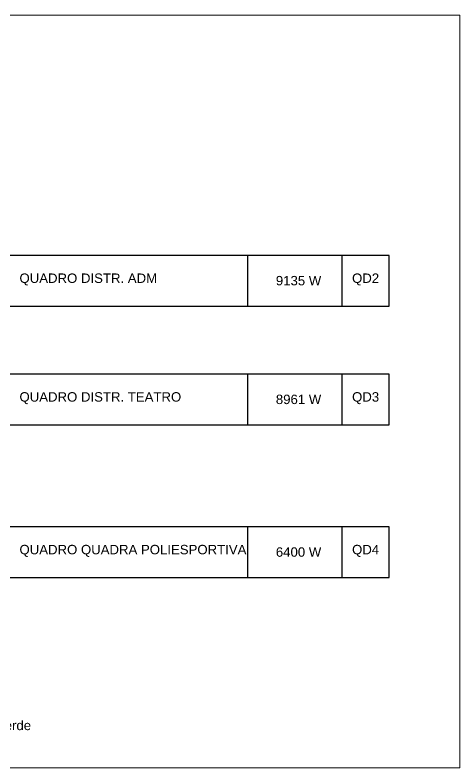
# Model space of a CAD drawing. Header units: millimetres. Extents: x -395 to 1008, y 9 to 692.
# Drawn here: x 111.96 to 116.96, y 41.09 to 49.55 of the extents above; entities that cross this region are included whole.
import ezdxf

# ---------------------------------------------------------------- set-up
doc = ezdxf.new("R2010")
doc.units = ezdxf.units.MM
doc.header["$LTSCALE"] = 0.1
doc.header["$MEASUREMENT"] = 0
for name, color, linetype, lineweight in [('.10', 200, 'Continuous', 5), ('.30', 50, 'Continuous', 5), ('.40 Interno parede', 27, 'Continuous', 5)]:
    doc.layers.add(name, color=color, linetype=linetype, lineweight=lineweight)
doc.layers.add('DI-Linhas_do_diagrama', color=9, linetype='Continuous')
doc.styles.add('Arial', font='arial.ttf')

msp = doc.modelspace()

# ---------------------------------------------------------------- linework, layer by layer
at = {"layer": '.10', "color": 200, "lineweight": 9}
for p, q in [((116.9561, 49.5498), (102.4901, 49.5498)), ((116.9561, 41.0884), (116.9561, 49.5498)), ((102.4901, 41.0884), (116.9561, 41.0884))]:
    msp.add_line(p, q, dxfattribs=at)
at = {"layer": 'DI-Linhas_do_diagrama', "linetype": 'Continuous'}
for p, q in [((116.1618, 46.8494), (111.7458, 46.8494)), ((114.5733, 46.2775), (114.5733, 46.8494)), ((115.6323, 46.2775), (115.6323, 46.8494)), ((116.1618, 46.2775), (116.1618, 46.8494)), ((111.7458, 46.2775), (116.1618, 46.2775)), ((116.1618, 45.515), (111.7458, 45.515)), ((114.5733, 44.9432), (114.5733, 45.515)), ((115.6323, 44.9432), (115.6323, 45.515)), ((116.1618, 44.9432), (116.1618, 45.515)), ((111.7458, 44.9432), (116.1618, 44.9432)), ((116.1618, 43.7994), (111.7458, 43.7994)), ((114.5733, 43.2276), (114.5733, 43.7994)), ((115.6323, 43.2276), (115.6323, 43.7994)), ((116.1618, 43.2276), (116.1618, 43.7994)), ((111.7458, 43.2276), (116.1618, 43.2276))]:
    msp.add_line(p, q, dxfattribs=at)

# ---------------------------------------------------------------- texts
at = {"layer": '.30', "color": 116, "lineweight": 30, "true_color": 0x136734, "insert": (111.7461, 41.5119), "char_height": 0.1059, "width": 0.773853, "attachment_point": 7, "line_spacing_factor": 0.9, "style": 'Arial'}
msp.add_mtext('Verde', dxfattribs=at)
at = {"layer": '.40 Interno parede', "color": 27, "char_height": 0.1059, "line_spacing_factor": 0.9, "style": 'Arial'}
for s, insert, width, attachment_point in [('QUADRO DISTR. ADM', (112.0106, 46.5104), 3.028999, 7), ('QD2', (115.8971, 46.5104), 0.596284, 8), ('  9135 W', (115.1031, 46.5104), 1.160566, 8), ('QUADRO DISTR. TEATRO', (112.0106, 45.1764), 3.560713, 7), ('  8961 W', (115.1031, 45.1764), 1.160566, 8), ('QD3', (115.8971, 45.1764), 0.596284, 8), ('QUADRO QUADRA POLIESPORTIVA', (112.0106, 43.4604), 4.99542, 7), ('QD4', (115.8971, 43.4604), 0.596284, 8), ('  6400 W', (115.1031, 43.4604), 1.160566, 8)]:
    msp.add_mtext(s, dxfattribs=dict(at, insert=insert, width=width, attachment_point=attachment_point))

doc.saveas('drawing.dxf')
